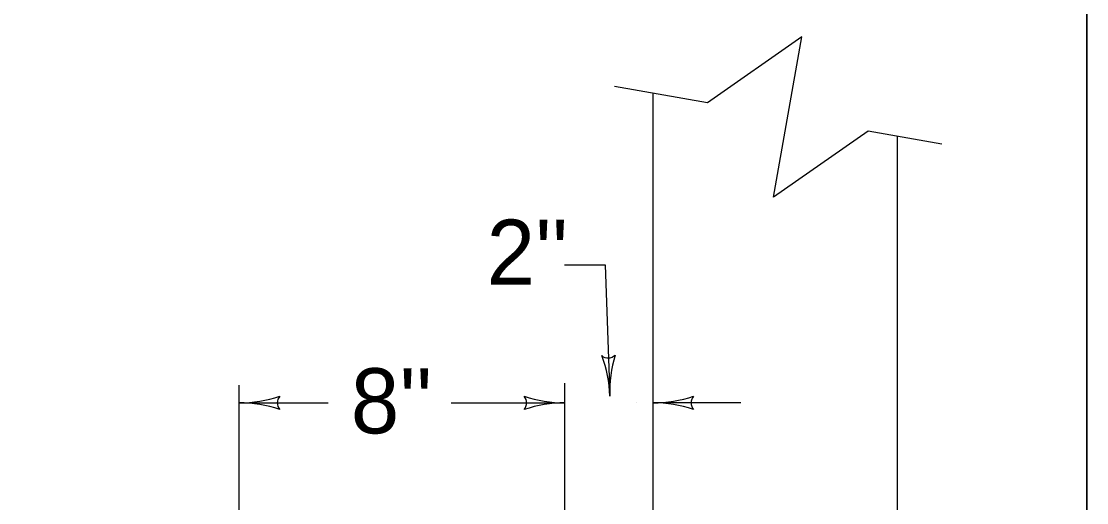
# Model space of a CAD drawing. Extents: x 1007 to 1035.5, y 1000.5 to 1021.5.
# Drawn here: x 1032.23 to 1035.5, y 1006.579 to 1008.058 of the extents above; entities that cross this region are included whole.
import ezdxf

# ---------------------------------------------------------------- set-up
doc = ezdxf.new("R2010")
doc.units = 0
for name, color, linetype in [('Level 1', 7, 'Continuous'), ('Level 10', 7, 'Continuous'), ('Level 11', 7, 'Continuous')]:
    doc.layers.add(name, color=color, linetype=linetype)

msp = doc.modelspace()

# ---------------------------------------------------------------- linework, layer by layer
at = {"layer": 'Level 1'}
for p, q in [((1034.1685, 1007.8373), (1034.1685, 1004.6281)), ((1034.9185, 1007.7049), (1034.9185, 1004.6281)), ((1033.897, 1007.3098), (1034.022, 1007.3098)), ((1034.022, 1007.3098), (1034.0368, 1006.9069)), ((1033.8985, 1005.5483), (1033.8985, 1006.9467)), ((1032.8984, 1005.5423), (1032.8984, 1006.9408)), ((1032.8984, 1006.8862), (1033.1723, 1006.8862)), ((1033.5496, 1006.8862), (1033.8985, 1006.8862)), ((1034.4385, 1006.8862), (1034.1685, 1006.8862))]:
    msp.add_line(p, q, dxfattribs=at)
msp.add_lwpolyline([(1035.0558, 1007.6808), (1034.8288, 1007.7208), (1034.539, 1007.518), (1034.6258, 1008.0104), (1034.3362, 1007.8077), (1034.0504, 1007.858)], dxfattribs=at)
for centre, radius, start, end in [((1034.0314, 1007.0555), 0.0313, 230.8716, 312.9883), ((1033.6461, 1006.8926), 0.3909, 2.097, 20.7658), ((1034.4274, 1006.9212), 0.3909, 163.4441, 182.0909), ((1032.8984, 1007.2771), 0.3909, 269.9878, 270), ((1032.8984, 1007.2771), 0.3909, 270, 288.6688), ((1032.8984, 1006.4952), 0.3909, 71.3472, 89.9939), ((1033.0471, 1006.8861), 0.0313, 138.7746, 220.8913), ((1033.7498, 1006.8862), 0.0313, 318.7746, 40.8913), ((1033.8985, 1006.4952), 0.3909, 90, 108.6688), ((1033.8985, 1007.2771), 0.3909, 251.3472, 269.9939), ((1033.8985, 1007.2771), 0.3909, 269.9878, 270), ((1033.8985, 1007.2771), 0.3909, 269.9878, 270), ((1033.8985, 1006.4952), 0.3909, 89.9878, 90), ((1033.6461, 1006.8926), 0.3909, 2.0848, 2.097), ((1034.1173, 1006.4952), 0.3909, 89.9878, 90), ((1034.1685, 1007.2771), 0.3909, 269.9878, 270), ((1034.1685, 1007.2771), 0.3909, 270, 288.6688), ((1034.1685, 1006.4952), 0.3909, 89.9878, 90), ((1034.1685, 1006.4952), 0.3909, 71.3472, 89.9939), ((1034.3172, 1006.8861), 0.0313, 138.7746, 220.8913)]:
    msp.add_arc(centre, radius, start, end, dxfattribs=at)
at = {"layer": 'Level 10'}
msp.add_line((1035.5, 1021.5), (1035.5, 1000.5), dxfattribs=at)
at = {"layer": 'Level 11'}
msp.add_lwpolyline([(1007, 1000.5), (1035.5, 1000.5), (1035.5, 1021.5), (1007, 1021.5)], close=True, dxfattribs=at)

# ---------------------------------------------------------------- texts
at = {"layer": 'Level 1'}
for s, p in [("2''", (1033.6583, 1007.2489)), ("8''", (1033.2415, 1006.7924))]:
    msp.add_text(s, height=0.2, dxfattribs=at).set_placement(p)

doc.saveas('drawing.dxf')
